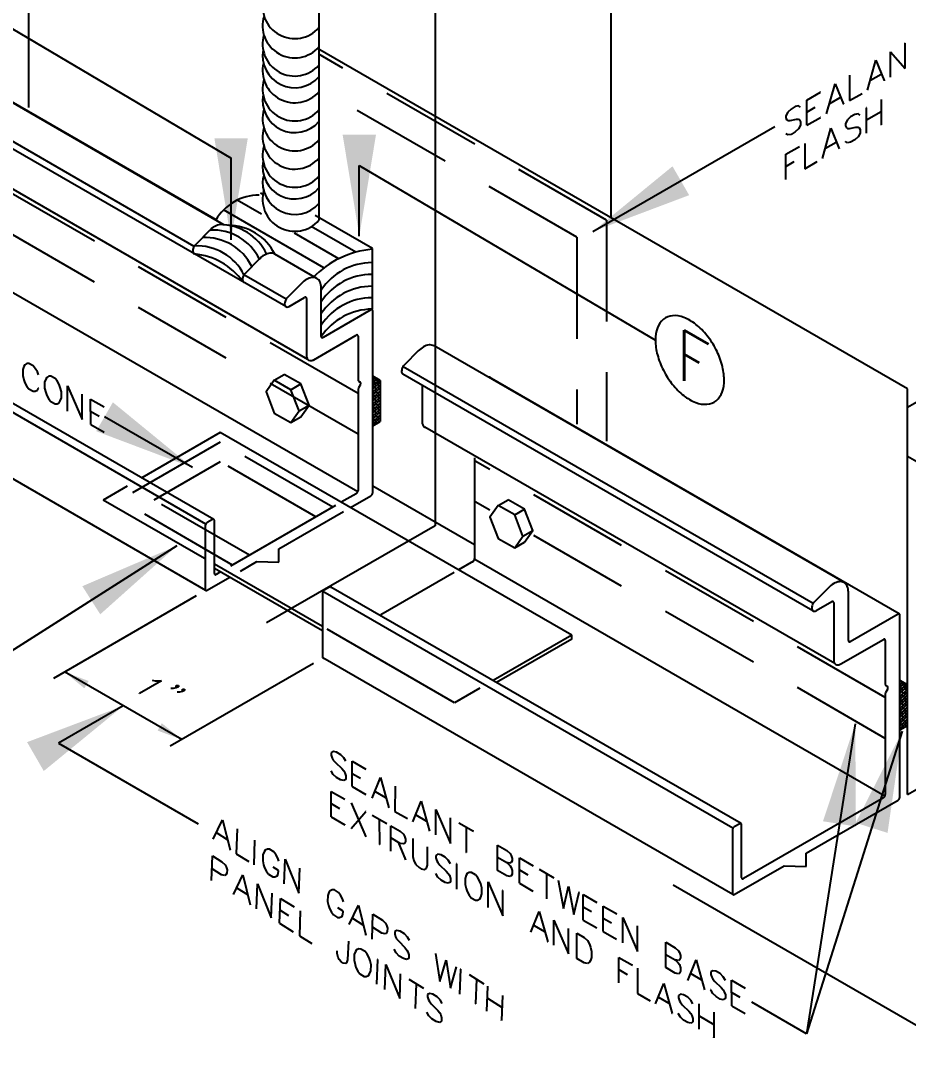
# Model space of a CAD drawing. Header units: inches. Extents: x 0 to 10293, y 0 to 4182.
# Drawn here: x 113.29 to 126.41, y 25.6 to 40.89 of the extents above; entities that cross this region are included whole.
import ezdxf

# ---------------------------------------------------------------- set-up
doc = ezdxf.new("R2010")
doc.units = ezdxf.units.IN
doc.header["$LTSCALE"] = 48
doc.header["$MEASUREMENT"] = 0
doc.linetypes.add('CENTER2', pattern=[1.125, 0.75, -0.125, 0.125, -0.125])
doc.linetypes.add('HIDDEN2', pattern=[0.1875, 0.125, -0.0625])
doc.layers.add('DIM', color=4, linetype='Continuous')
doc.styles.add('SIMPLEX', font='SIMPLEX.SHX')
doc.dimstyles.new('CENTRIA', dxfattribs={"dimscale": 4, "dimtxt": 0.09375, "dimasz": 0.0938, "dimexe": 0.18, "dimexo": 0.0625, "dimgap": 0.0625, "dimtad": 3, "dimdec": 4, "dimzin": 1, "dimdsep": 46, "dimlunit": 4, "dimtxsty": 'SIMPLEX', "dimcen": 0.09, "dimclrt": 2, "dimadec": 0, "dimazin": 0, "dimtfac": 1, "dimtdec": 4, "dimtmove": 0, "dimatfit": 3, "dimfxl": 0, "dimtolj": 1, "dimtzin": 0, "dimarcsym": 0})

# ---------------------------------------------------------------- blocks, each defined once
blk = doc.blocks.new('A$C46C64B1A')
at = {"layer": 'DIM'}
for p, q in [((0.0609, 0.3139), (0.1345, 0.3564)), ((0.1827, 0.2436), (0.2563, 0.2861)), ((0.2436, 0.0866), (0.3172, 0.1291)), ((0.1827, 0), (0.2563, 0.0425))]:
    blk.add_line(p, q, dxfattribs=at)
blk.add_lwpolyline([(0.1827, 0.2436), (0.0609, 0.3139), (0, 0.2273), (0.0609, 0.0703), (0.1827, 0), (0.2436, 0.0866)], close=True, dxfattribs=at)
blk.add_lwpolyline([(0.2563, 0.0425), (0.3172, 0.1291), (0.2563, 0.2861), (0.1345, 0.3564)], dxfattribs=at)

msp = doc.modelspace()

# ---------------------------------------------------------------- hatches: boundary and pattern name
h = msp.add_hatch()
h.set_pattern_fill('ANSI38', color=256, scale=0.25, style=0)
h.set_pattern_definition([(45, (283.7883, -140.98177), (-0.022097087, 0.022097087), []), (135, (283.7883, -140.98177), (-0.0662912607, 0.022097087), [0.078125, -0.046875])])
h.paths.add_polyline_path([(118.60683, 35.5631), (118.4958, 35.6272), (118.4958, 34.897), (118.60683, 34.96111)])
h = msp.add_hatch()
h.set_pattern_fill('ANSI38', color=256, scale=0.25, style=0)
h.set_pattern_definition([(45, (291.58253, -145.48177), (-0.022097087, 0.022097087), []), (135, (291.58253, -145.48177), (-0.0662912607, 0.022097087), [0.078125, -0.046875])])
h.paths.add_polyline_path([(126.40106, 31.0631), (126.29003, 31.1272), (126.29003, 30.397), (126.40106, 30.46111)])

# ---------------------------------------------------------------- linework, layer by layer
at = {"linetype": 'CENTER2', "ltscale": 0.5}
msp.add_line((119.41678, 47.2525), (119.41678, 33.41627), dxfattribs=at)
at = {"linetype": 'Continuous'}
for p, q in [((117.70159, 46.37921), (117.70159, 37.93595)), ((122.01485, 43.92305), (122.01485, 37.97277)), ((110.37476, 42.41595), (116.40221, 38.85613)), ((118.29771, 38.74739), (122.67469, 36.16235)), ((116.8525, 38.02622), (116.49379, 38.23333)), ((116.87218, 38.3188), (116.83897, 38.33797)), ((117.77397, 37.23115), (116.29061, 38.08757)), ((118.49059, 37.51882), (117.64703, 38.00585)), ((118.24542, 37.46296), (117.58436, 37.84462)), ((117.99385, 37.36726), (117.34082, 37.74429)), ((118.49059, 36.6201), (118.49059, 37.51882)), ((118.60683, 35.5631), (118.4958, 35.6272)), ((126.40106, 35.17171), (127.211, 35.63933)), ((118.60683, 35.5631), (118.60683, 34.96111)), ((126.40106, 31.0631), (126.29003, 31.1272)), ((127.26709, 25.59837), (122.93696, 28.09837))]:
    msp.add_line(p, q, dxfattribs=at)
at = {"extrusion": (1, 0, 0)}
for p, q in [((113.41068, 39.6055), (113.41068, 42.94039)), ((126.36627, 40.55329), (126.36519, 40.55267)), ((126.36627, 40.17909), (126.36627, 40.55329)), ((126.14986, 40.42835), (126.36627, 40.17909)), ((126.14986, 40.05415), (126.14986, 40.42835)), ((125.80965, 39.85773), (125.93346, 40.30341)), ((125.93346, 40.30341), (126.05727, 40.00069)), ((125.54695, 40.08026), (125.54695, 39.70606)), ((125.85594, 40.00877), (126.01098, 40.09828)), ((126.01098, 40.09828), (126.0099, 40.09766)), ((125.20673, 39.50963), (125.33054, 39.95532)), ((125.33054, 39.95532), (125.45436, 39.6526)), ((126.05727, 40.00069), (126.0562, 40.00007)), ((124.91281, 39.71414), (125.11414, 39.83038)), ((125.11414, 39.83038), (125.11306, 39.82975)), ((125.54695, 39.70606), (125.73213, 39.81297)), ((125.73213, 39.81297), (125.73105, 39.81235)), ((124.74378, 39.61655), (124.68133, 39.58049)), ((124.79007, 39.62587), (124.74378, 39.61655)), ((124.82022, 39.60722), (124.79007, 39.62587)), ((124.91281, 39.33994), (124.91281, 39.71414)), ((124.91281, 39.53636), (125.03662, 39.60784)), ((125.03662, 39.60784), (125.03554, 39.60722)), ((125.25302, 39.66068), (125.40806, 39.75019)), ((125.40806, 39.75019), (125.40698, 39.74957)), ((125.45436, 39.6526), (125.45328, 39.65198)), ((126.01098, 39.72408), (126.01098, 39.34864)), ((124.63504, 39.53636), (124.60381, 39.48228)), ((124.60381, 39.48228), (124.60381, 39.44747)), ((124.60381, 39.44747), (124.61996, 39.42074)), ((124.68133, 39.58049), (124.63504, 39.53636)), ((124.91281, 39.33994), (125.11414, 39.45617)), ((125.11414, 39.45617), (125.11306, 39.45555)), ((125.56202, 39.46488), (125.51572, 39.4195)), ((125.62446, 39.50093), (125.56202, 39.46488)), ((125.67076, 39.50901), (125.62446, 39.50093)), ((125.70198, 39.49223), (125.67076, 39.50901)), ((125.79457, 39.59914), (125.7935, 39.59852)), ((125.79457, 39.2237), (125.79457, 39.59914)), ((125.79457, 39.42012), (126.01098, 39.54506)), ((126.01098, 39.54506), (126.0099, 39.54444)), ((124.61996, 39.42074), (124.63504, 39.4108)), ((124.63504, 39.4108), (124.66626, 39.41142)), ((124.66626, 39.41142), (124.75885, 39.42882)), ((124.75885, 39.42882), (124.79007, 39.42945)), ((124.79007, 39.42945), (124.80514, 39.42074)), ((124.82022, 39.33994), (124.79007, 39.28648)), ((124.80514, 39.42074), (124.82022, 39.39339)), ((124.82022, 39.39339), (124.82022, 39.33994)), ((125.14536, 38.84888), (125.26917, 39.2958)), ((125.26917, 39.2958), (125.39191, 38.99122)), ((125.51572, 39.4195), (125.48558, 39.36729)), ((125.48558, 39.36729), (125.48558, 39.33123)), ((125.48558, 39.33123), (125.50065, 39.30388)), ((125.50065, 39.30388), (125.51572, 39.29518)), ((125.51572, 39.29518), (125.54695, 39.29456)), ((125.54695, 39.29456), (125.63954, 39.31321)), ((125.63954, 39.31321), (125.67076, 39.31259)), ((125.67076, 39.31259), (125.68583, 39.30388)), ((125.68583, 39.30388), (125.70198, 39.27716)), ((126.01098, 39.34864), (126.0099, 39.34802)), ((124.60381, 39.215), (124.60274, 39.21437)), ((124.63504, 39.19697), (124.60381, 39.215)), ((124.68133, 39.20629), (124.63504, 39.19697)), ((124.74378, 39.24235), (124.68133, 39.20629)), ((124.79007, 39.28648), (124.74378, 39.24235)), ((125.67076, 39.16962), (125.62446, 39.12549)), ((125.70198, 39.2237), (125.67076, 39.16962)), ((125.70198, 39.27716), (125.70198, 39.2237)), ((124.60381, 38.91166), (124.80514, 39.0279)), ((124.80514, 39.0279), (124.80407, 39.02727)), ((124.88266, 39.07265), (124.88266, 38.69721)), ((125.19166, 39.00117), (125.34562, 39.09005)), ((125.34562, 39.09005), (125.34454, 39.08943)), ((125.39191, 38.99122), (125.39083, 38.9906)), ((125.48558, 39.09876), (125.4845, 39.09814)), ((125.51572, 39.08011), (125.48558, 39.09876)), ((125.56202, 39.08943), (125.51572, 39.08011)), ((125.62446, 39.12549), (125.56202, 39.08943)), ((124.60381, 38.53621), (124.60381, 38.91166)), ((124.60381, 38.73264), (124.72763, 38.80412)), ((124.72763, 38.80412), (124.72655, 38.8035)), ((124.88266, 38.69721), (125.06784, 38.80412)), ((125.06784, 38.80412), (125.06677, 38.8035)), ((117.44068, 37.00033), (117.23594, 36.79427)), ((117.73369, 36.21828), (117.73369, 36.93562)), ((117.25868, 36.66138), (117.48948, 36.79463)), ((117.51719, 36.77863), (117.51719, 35.93528)), ((118.46808, 36.61028), (117.76141, 36.20228)), ((118.4958, 33.90828), (118.4958, 36.59428)), ((117.62458, 35.87328), (118.25157, 36.23528)), ((118.27929, 36.21928), (118.27929, 35.57402)), ((119.16978, 36.00203), (118.96504, 35.79597)), ((118.28738, 35.5561), (118.31158, 35.54205)), ((118.31156, 35.49681), (118.28741, 35.45498)), ((119.22728, 35.49626), (119.22728, 34.95057)), ((118.27929, 35.42766), (118.27929, 33.93928)), ((126.40106, 29.44039), (126.40106, 35.44039)), ((116.24141, 34.79701), (115.08016, 34.12656)), ((120.00074, 34.4191), (120.00074, 32.93072)), ((118.25158, 33.89128), (118.03087, 33.76386)), ((118.16597, 33.68586), (118.46808, 33.86028)), ((116.12722, 33.50878), (116.04754, 33.46278)), ((116.15493, 32.71278), (116.15493, 33.49278)), ((116.01983, 33.41478), (116.01983, 32.47878)), ((119.98363, 32.89128), (119.76292, 32.76386)), ((116.24686, 32.73386), (116.18264, 32.69678)), ((116.04754, 32.46278), (116.38196, 32.65586)), ((117.75188, 32.41478), (117.75188, 31.47878)), ((117.85927, 32.50878), (117.77959, 32.46278)), ((125.23491, 32.50033), (125.03017, 32.29427)), ((125.52792, 31.71828), (125.52792, 32.43562)), ((115.88781, 32.37882), (113.77615, 31.15966)), ((125.05291, 32.16138), (125.2837, 32.29463)), ((125.31142, 32.27863), (125.31142, 31.43528)), ((126.26231, 32.11028), (125.55564, 31.70228)), ((126.29003, 29.40828), (126.29003, 32.09428)), ((126.40106, 29.44039), (130.73119, 31.94039)), ((121.43756, 31.79701), (120.27631, 31.12656)), ((121.43756, 31.73701), (120.32827, 31.09656)), ((125.4188, 31.37328), (126.0458, 31.73528)), ((126.07351, 31.71928), (126.07351, 31.07402)), ((117.61986, 31.37882), (115.50302, 30.15667)), ((126.08161, 31.0561), (126.10581, 31.04205)), ((126.07352, 30.92766), (126.07352, 29.43928)), ((126.10579, 30.99681), (126.08164, 30.95498)), ((126.04581, 29.39128), (123.97687, 28.19678)), ((124.90439, 28.57628), (126.26231, 29.36028)), ((123.81406, 28.91478), (123.81406, 27.97878)), ((123.92145, 29.00878), (123.84177, 28.96278)), ((123.94916, 28.21278), (123.94916, 28.99278)), ((124.90439, 28.37628), (124.90439, 28.57628)), ((123.84177, 27.96278), (124.57876, 28.38828)), ((124.57876, 28.38828), (124.90439, 28.37628))]:
    msp.add_line(p, q, dxfattribs=at)
for p, q in [((116.29546, 37.86954), (111.6081, 40.57579)), ((126.40106, 35.44039), (117.67837, 40.47644)), ((115.85698, 37.54995), (111.15208, 40.26633)), ((117.21085, 36.65784), (111.14867, 40.15784)), ((116.18017, 37.94354), (112.42115, 40.11381)), ((117.53488, 35.87731), (111.4727, 39.37731)), ((118.27458, 33.91872), (112.2124, 37.41872)), ((117.67028, 37.07579), (117.047, 37.43564)), ((116.14681, 33.51072), (110.08464, 37.01072)), ((117.21426, 36.76633), (116.59103, 37.12615)), ((116.02795, 33.4421), (109.96577, 36.9421)), ((116.02795, 32.46084), (109.96577, 35.96084)), ((125.46451, 32.57579), (119.40233, 36.07579)), ((125.00508, 32.15784), (118.9429, 35.65784)), ((125.00849, 32.26633), (118.94631, 35.76633)), ((126.27755, 32.11381), (120.21537, 35.61381)), ((125.3291, 31.37731), (119.26693, 34.87731)), ((121.43756, 31.79701), (116.24141, 34.79701)), ((130.73119, 31.94039), (126.40106, 34.44039)), ((120.00074, 33.13562), (118.4958, 34.00449)), ((126.06881, 29.41872), (120.00663, 32.91872)), ((117.75188, 31.92493), (116.15493, 32.84693)), ((117.75188, 31.86493), (116.15493, 32.78693)), ((123.82218, 28.9421), (117.76, 32.4421)), ((123.94104, 29.01072), (117.87886, 32.51072)), ((121.43756, 31.73701), (121.43756, 31.79701)), ((123.82218, 27.96084), (117.76, 31.46084)), ((115.6717, 30.25405), (113.93965, 31.25405)), ((115.37557, 31.12502), (115.04981, 30.93737)), ((115.23517, 31.13348), (115.28169, 31.12497)), ((115.28169, 31.12497), (115.37557, 31.12502)), ((115.59086, 31.05407), (115.62302, 31.0536)), ((115.59131, 31.03626), (115.59086, 31.05407)), ((115.62302, 31.0536), (115.62221, 31.03503)), ((115.04981, 30.93737), (115.0485, 30.93811)), ((115.51484, 31.00888), (115.51354, 31.00961)), ((115.54443, 31.00839), (115.51484, 31.00888)), ((115.5905, 31.01769), (115.54443, 31.00839)), ((115.62221, 31.03503), (115.5905, 31.01769)), ((115.62221, 31.03503), (115.59131, 31.03626)), ((115.60751, 30.95546), (115.60621, 30.95619)), ((115.6371, 30.95497), (115.60751, 30.95546)), ((115.68317, 30.96427), (115.6371, 30.95497)), ((115.68271, 30.98208), (115.68483, 30.99992)), ((115.71488, 30.98161), (115.68271, 30.98208)), ((115.71488, 30.98161), (115.68317, 30.96427)), ((115.68483, 30.99992), (115.71569, 31.00018)), ((115.71569, 31.00018), (115.71488, 30.98161))]:
    msp.add_line(p, q)
at = {"linetype": 'HIDDEN2', "ltscale": 0.25}
for p, q in [((121.95285, 37.93697), (117.70159, 40.39144)), ((121.51485, 37.68409), (117.70159, 39.88568)), ((118.27929, 35.37399), (112.21711, 38.87399)), ((118.27929, 34.772), (112.21711, 38.272)), ((121.95285, 37.93697), (121.95285, 34.66624)), ((121.51485, 37.68409), (121.51485, 34.91912)), ((117.90587, 33.69169), (116.24141, 34.65267)), ((117.65587, 33.54735), (116.24141, 34.36399)), ((126.07352, 30.87399), (120.01134, 34.37399)), ((116.42382, 32.83603), (114.75936, 33.79701)), ((116.67382, 32.98036), (115.25936, 33.79701)), ((126.07352, 30.272), (120.01134, 33.772))]:
    msp.add_line(p, q, dxfattribs=at)
at = {"linetype": 'Continuous', "extrusion": (1, 0, 0)}
for p, q in [((116.0834, 37.78396), (115.87866, 37.5779)), ((116.81746, 37.36015), (116.61272, 37.15409)), ((118.4958, 35.49899), (118.60683, 35.5631)), ((118.4958, 34.897), (118.60683, 34.96111)), ((126.29003, 30.99899), (126.40106, 31.0631)), ((126.29003, 30.397), (126.40106, 30.46111))]:
    msp.add_line(p, q, dxfattribs=at)
at = {"extrusion": (0, -1, -1.83696e-16)}
for p, q in [((113.35161, 35.79912), (113.33657, 35.77247)), ((113.38267, 35.81662), (113.35161, 35.79912)), ((113.41382, 35.81644), (113.38267, 35.81662)), ((113.47559, 35.78122), (113.41382, 35.81644)), ((113.50616, 35.74532), (113.47559, 35.78122)), ((113.33657, 35.77247), (113.32084, 35.72776)), ((113.32084, 35.72776), (113.32129, 35.6377)), ((113.32129, 35.6377), (113.33606, 35.57562)), ((113.53759, 35.69128), (113.50616, 35.74532)), ((113.55305, 35.64725), (113.53759, 35.69128)), ((113.70742, 35.62965), (113.67633, 35.6113)), ((113.73858, 35.62948), (113.70742, 35.62965)), ((113.73858, 35.62948), (113.73782, 35.62995)), ((113.80031, 35.5934), (113.73858, 35.62948)), ((113.33606, 35.57562), (113.35152, 35.5316)), ((113.35152, 35.5316), (113.38295, 35.47755)), ((113.38295, 35.47755), (113.41352, 35.44165)), ((113.64556, 35.53994), (113.64529, 35.45121)), ((113.66129, 35.58465), (113.64556, 35.53994)), ((113.67633, 35.6113), (113.66129, 35.58465)), ((113.83091, 35.55836), (113.80031, 35.5934)), ((113.86159, 35.50479), (113.83091, 35.55836)), ((113.87701, 35.45991), (113.86159, 35.50479)), ((113.98526, 35.1121), (113.98556, 35.48689)), ((113.98556, 35.48689), (114.20175, 34.98689)), ((113.41352, 35.44165), (113.47529, 35.40644)), ((113.47529, 35.40644), (113.50644, 35.40626)), ((113.50644, 35.40626), (113.5375, 35.42375)), ((113.5375, 35.42375), (113.55257, 35.45127)), ((113.55257, 35.45127), (113.55181, 35.45174)), ((113.64529, 35.45121), (113.66081, 35.38866)), ((113.66081, 35.38866), (113.67624, 35.34377)), ((113.67624, 35.34377), (113.70768, 35.28973)), ((113.89254, 35.39736), (113.87701, 35.45991)), ((113.89303, 35.30815), (113.89254, 35.39736)), ((114.20204, 35.36168), (114.20128, 35.36215)), ((114.20175, 34.98689), (114.20204, 35.36168)), ((113.70768, 35.28973), (113.73828, 35.25469)), ((113.73828, 35.25469), (113.80001, 35.21861)), ((113.80001, 35.21861), (113.83117, 35.21844)), ((113.83117, 35.21844), (113.86225, 35.23679)), ((113.86225, 35.23679), (113.8773, 35.26344)), ((113.8773, 35.26344), (113.89303, 35.30815)), ((114.32554, 35.29038), (114.52677, 35.17385)), ((114.326, 34.91512), (114.32554, 35.29038)), ((114.52677, 35.17385), (114.52601, 35.17433)), ((114.32571, 35.11159), (114.44921, 35.04029)), ((114.44921, 35.04029), (114.44845, 35.04077)), ((114.326, 34.91512), (114.52647, 34.79907)), ((114.52647, 34.79907), (114.52571, 34.79954)), ((117.91418, 30.07578), (117.88254, 30.05818)), ((117.88254, 30.05818), (117.88291, 30.02248)), ((117.88291, 30.02248), (117.89862, 29.9774)), ((117.89862, 29.9774), (117.91351, 29.95056)), ((117.96071, 30.06654), (117.91418, 30.07578)), ((118.02213, 30.03045), (117.96071, 30.06654)), ((118.06775, 29.9863), (118.02213, 30.03045)), ((118.09885, 29.93328), (118.06775, 29.9863)), ((117.91351, 29.95056), (117.94507, 29.915)), ((117.94507, 29.915), (118.03759, 29.82591)), ((118.03759, 29.82591), (118.06783, 29.78968)), ((118.19174, 29.55872), (118.19237, 29.93226)), ((118.19237, 29.93226), (118.39333, 29.81675)), ((118.39333, 29.81675), (118.39205, 29.81753)), ((117.88335, 29.79017), (117.88208, 29.79095)), ((117.91314, 29.73648), (117.88335, 29.79017)), ((117.96004, 29.69154), (117.91314, 29.73648)), ((118.0215, 29.65691), (117.96004, 29.69154)), ((118.06783, 29.78968), (118.08404, 29.76351)), ((118.09967, 29.66527), (118.06803, 29.64767)), ((118.08404, 29.76351), (118.09975, 29.71843)), ((118.09975, 29.71843), (118.09967, 29.66527)), ((118.19162, 29.75388), (118.31578, 29.68238)), ((118.31578, 29.68238), (118.3145, 29.68316)), ((118.4861, 29.38757), (118.60965, 29.69185)), ((118.60965, 29.69185), (118.73314, 29.24536)), ((118.06803, 29.64767), (118.0215, 29.65691)), ((118.19174, 29.55872), (118.39267, 29.44175)), ((118.82596, 29.56696), (118.82529, 29.19196)), ((117.8826, 29.11224), (117.88323, 29.48578)), ((117.88323, 29.48578), (118.08419, 29.37027)), ((118.08419, 29.37027), (118.08291, 29.37105)), ((118.39267, 29.44175), (118.39139, 29.44253)), ((118.53156, 29.48687), (118.68645, 29.39806)), ((118.68645, 29.39806), (118.68517, 29.39884)), ((117.88248, 29.3074), (118.00664, 29.23591)), ((118.00664, 29.23591), (118.00536, 29.23669)), ((118.17635, 29.31687), (118.39327, 28.8162)), ((118.73314, 29.24536), (118.73186, 29.24614)), ((119.08896, 29.03958), (119.21251, 29.34386)), ((119.21251, 29.34386), (119.336, 28.89737)), ((119.42816, 28.84397), (119.42882, 29.21897)), ((119.42882, 29.21897), (119.64447, 28.71908)), ((116.13875, 28.77923), (116.27637, 29.06782)), ((116.27637, 29.06782), (116.38603, 28.62266)), ((117.8826, 29.11224), (118.08353, 28.99527)), ((118.17696, 28.94109), (118.39266, 29.19198)), ((118.39266, 29.19198), (118.39138, 29.19276)), ((118.48609, 29.13779), (118.7024, 29.0129)), ((118.59363, 29.07647), (118.59424, 28.70069)), ((118.82529, 29.19196), (119.01088, 29.08438)), ((119.01088, 29.08438), (119.0096, 29.08516)), ((119.13442, 29.13889), (119.28927, 29.04862)), ((119.64514, 29.09407), (119.64386, 29.09485)), ((119.64447, 28.71908), (119.64514, 29.09407)), ((116.49183, 28.93271), (116.47861, 28.56536)), ((118.08353, 28.99527), (118.08225, 28.99606)), ((118.7024, 29.0129), (118.70113, 29.01368)), ((118.7632, 28.60327), (118.76386, 28.97827)), ((118.76386, 28.97827), (118.90337, 28.89739)), ((118.90337, 28.89739), (118.94899, 28.85323)), ((119.28927, 29.04862), (119.28799, 29.0494)), ((119.336, 28.89737), (119.33473, 28.89815)), ((119.76802, 29.02336), (119.98433, 28.89846)), ((119.8768, 28.95979), (119.87613, 28.58479)), ((119.98433, 28.89846), (119.98305, 28.89924)), ((116.18968, 28.87229), (116.34444, 28.77476)), ((116.34444, 28.77476), (116.34292, 28.77569)), ((116.74107, 28.39941), (116.75429, 28.76675)), ((116.75429, 28.76675), (116.75277, 28.76769)), ((118.39327, 28.8162), (118.39199, 28.81698)), ((118.7644, 28.79911), (118.76312, 28.79989)), ((118.90263, 28.71901), (118.7644, 28.79911)), ((118.94899, 28.85323), (118.96516, 28.82561)), ((118.97997, 28.74561), (118.96499, 28.7193)), ((118.96516, 28.82561), (118.9796, 28.78131)), ((118.9796, 28.78131), (118.97997, 28.74561)), ((119.08895, 28.78981), (119.08849, 28.52258)), ((116.38603, 28.62266), (116.38451, 28.6236)), ((116.88961, 28.5935), (116.87274, 28.54955)), ((116.9074, 28.61759), (116.88961, 28.5935)), ((116.93885, 28.63322), (116.9074, 28.61759)), ((116.97127, 28.6307), (116.93885, 28.63322)), ((117.03349, 28.59219), (116.97127, 28.6307)), ((117.06325, 28.55447), (117.03349, 28.59219)), ((118.59424, 28.70069), (118.59296, 28.70147)), ((118.8719, 28.73632), (118.98079, 28.47759)), ((118.94916, 28.70977), (118.90263, 28.71901)), ((118.96499, 28.7193), (118.94916, 28.70977)), ((119.30527, 28.66491), (119.30399, 28.66569)), ((119.30481, 28.39768), (119.30527, 28.66491)), ((120.34015, 28.69269), (120.47966, 28.6118)), ((120.34077, 28.31691), (120.34015, 28.69269)), ((120.47966, 28.6118), (120.52656, 28.56686)), ((116.11468, 28.16766), (116.12942, 28.53407)), ((116.12942, 28.53407), (116.26748, 28.44686)), ((116.26748, 28.44686), (116.31398, 28.40053)), ((116.47861, 28.56536), (116.66372, 28.44904)), ((116.66372, 28.44904), (116.6622, 28.44998)), ((116.87274, 28.54955), (116.86995, 28.46178)), ((116.86995, 28.46178), (116.88349, 28.40075)), ((117.09251, 28.50126), (117.06325, 28.55447)), ((117.10654, 28.45573), (117.09251, 28.50126)), ((117.18869, 28.11885), (117.20191, 28.48619)), ((117.20191, 28.48619), (117.40415, 27.98374)), ((118.98079, 28.47759), (118.97951, 28.47838)), ((119.08849, 28.52258), (119.10376, 28.46004)), ((119.10376, 28.46004), (119.13486, 28.40702)), ((119.45971, 28.55864), (119.42807, 28.54104)), ((119.42807, 28.54104), (119.42844, 28.50534)), ((119.42844, 28.50534), (119.44415, 28.46026)), ((119.44415, 28.46026), (119.45904, 28.43342)), ((119.50624, 28.5494), (119.45971, 28.55864)), ((119.56766, 28.51332), (119.50624, 28.5494)), ((119.61328, 28.46916), (119.56766, 28.51332)), ((119.64438, 28.41615), (119.61328, 28.46916)), ((119.87613, 28.58479), (119.87485, 28.58558)), ((120.34069, 28.51352), (120.47892, 28.43343)), ((120.52656, 28.56686), (120.54145, 28.54002)), ((120.55626, 28.46002), (120.54128, 28.43371)), ((120.54145, 28.54002), (120.55721, 28.49639)), ((120.55721, 28.49639), (120.55626, 28.46002)), ((120.66462, 28.13068), (120.66525, 28.50422)), ((120.66525, 28.50422), (120.86621, 28.38871)), ((116.12178, 28.34226), (116.12026, 28.3432)), ((116.25984, 28.25506), (116.12178, 28.34226)), ((116.31398, 28.40053), (116.32861, 28.37393)), ((116.32861, 28.37393), (116.34264, 28.3284)), ((116.34264, 28.3284), (116.33948, 28.27771)), ((116.88349, 28.40075), (116.89752, 28.35522)), ((116.89752, 28.35522), (116.92678, 28.30201)), ((116.92678, 28.30201), (116.95653, 28.2643)), ((117.02319, 28.36518), (117.02167, 28.36612)), ((117.10059, 28.31727), (117.02319, 28.36518)), ((117.0989, 28.26392), (117.10059, 28.31727)), ((117.40415, 27.98374), (117.41889, 28.35014)), ((117.41889, 28.35014), (117.41737, 28.35108)), ((119.13486, 28.40702), (119.18048, 28.36287)), ((119.18048, 28.36287), (119.21245, 28.34331)), ((119.21245, 28.34331), (119.25898, 28.33407)), ((119.25898, 28.33407), (119.28934, 28.35245)), ((119.28934, 28.35245), (119.30481, 28.39768)), ((119.45904, 28.43342), (119.4906, 28.39786)), ((119.4906, 28.39786), (119.58312, 28.30877)), ((119.58312, 28.30877), (119.61336, 28.27254)), ((119.7379, 28.41512), (119.73662, 28.4159)), ((119.73723, 28.04012), (119.7379, 28.41512)), ((119.92302, 28.29008), (119.89266, 28.2717)), ((119.95421, 28.29022), (119.92302, 28.29008)), ((119.95421, 28.29022), (119.95293, 28.29101)), ((120.01567, 28.25559), (119.95421, 28.29022)), ((120.34077, 28.31691), (120.33949, 28.31769)), ((120.47899, 28.23681), (120.34077, 28.31691)), ((120.47892, 28.43343), (120.47764, 28.43421)), ((120.47892, 28.43343), (120.52582, 28.38849)), ((120.52545, 28.42418), (120.47892, 28.43343)), ((120.54128, 28.43371), (120.52545, 28.42418)), ((120.52582, 28.38849), (120.54202, 28.36232)), ((120.54202, 28.36232), (120.55646, 28.31802)), ((120.55646, 28.31802), (120.55634, 28.26341)), ((120.66454, 28.3273), (120.78866, 28.25435)), ((120.86621, 28.38871), (120.86493, 28.38949)), ((120.95836, 28.33531), (121.17468, 28.21042)), ((116.30743, 28.24314), (116.25984, 28.25506)), ((116.32316, 28.25096), (116.30743, 28.24314)), ((116.33948, 28.27771), (116.32316, 28.25096)), ((116.43942, 27.96491), (116.57704, 28.25351)), ((116.57704, 28.25351), (116.68518, 27.80929)), ((116.95653, 28.2643), (117.01876, 28.22578)), ((117.01876, 28.22578), (117.04966, 28.2242)), ((117.04966, 28.2242), (117.08263, 28.23889)), ((117.08263, 28.23889), (117.0989, 28.26392)), ((119.42885, 28.27157), (119.42757, 28.27236)), ((119.45995, 28.21856), (119.42885, 28.27157)), ((119.50557, 28.1744), (119.45995, 28.21856)), ((119.56699, 28.13832), (119.50557, 28.1744)), ((119.61356, 28.13053), (119.56699, 28.13832)), ((119.61336, 28.27254), (119.62957, 28.24637)), ((119.64516, 28.14668), (119.61356, 28.13053)), ((119.62957, 28.24637), (119.64528, 28.20129)), ((119.64528, 28.20129), (119.64516, 28.14668)), ((119.87641, 28.24617), (119.86094, 28.20094)), ((119.86094, 28.20094), (119.86123, 28.11209)), ((119.89266, 28.2717), (119.87641, 28.24617)), ((120.04719, 28.21859), (120.01567, 28.25559)), ((120.07701, 28.16635), (120.04719, 28.21859)), ((120.09272, 28.12127), (120.07701, 28.16635)), ((120.20125, 28.14801), (120.41818, 27.64734)), ((120.20186, 27.77223), (120.20125, 28.14801)), ((120.52556, 28.22902), (120.47899, 28.23681)), ((120.54136, 28.23709), (120.52556, 28.22902)), ((120.55634, 28.26341), (120.54136, 28.23709)), ((120.78866, 28.25435), (120.78738, 28.25513)), ((121.06718, 28.2732), (121.06651, 27.8982)), ((121.17468, 28.21042), (121.1734, 28.2112)), ((121.23742, 28.17501), (121.31483, 27.75521)), ((116.49035, 28.05798), (116.64359, 27.96138)), ((116.77777, 27.75199), (116.7925, 28.1184)), ((116.7925, 28.1184), (116.99475, 27.61594)), ((116.99475, 27.61594), (117.00943, 27.98062)), ((117.00943, 27.98062), (117.00791, 27.98156)), ((117.84702, 27.99215), (117.83015, 27.94819)), ((117.86481, 28.01623), (117.84702, 27.99215)), ((117.89626, 28.03187), (117.86481, 28.01623)), ((117.92868, 28.02935), (117.89626, 28.03187)), ((117.98939, 27.99177), (117.92868, 28.02935)), ((118.02066, 27.95312), (117.98939, 27.99177)), ((119.86123, 28.11209), (119.87649, 28.04955)), ((119.87649, 28.04955), (119.8922, 28.00447)), ((119.8922, 28.00447), (119.9233, 27.95145)), ((120.10798, 28.05873), (120.09272, 28.12127)), ((120.10827, 27.96988), (120.10798, 28.05873)), ((120.41757, 28.02312), (120.41629, 28.0239)), ((120.41818, 27.64734), (120.41757, 28.02312)), ((120.66462, 28.13068), (120.86555, 28.01372)), ((120.86555, 28.01372), (120.86427, 28.0145)), ((121.31483, 27.75521), (121.39099, 28.08552)), ((121.39099, 28.08552), (121.46841, 27.66573)), ((121.46841, 27.66573), (121.54588, 27.99671)), ((121.54588, 27.99671), (121.5446, 27.99749)), ((116.64359, 27.96138), (116.64207, 27.96232)), ((117.11763, 27.53813), (117.13236, 27.90453)), ((117.13236, 27.90453), (117.33265, 27.77881)), ((117.83015, 27.94819), (117.82736, 27.86042)), ((117.82736, 27.86042), (117.8409, 27.7994)), ((118.04992, 27.89991), (118.02066, 27.95312)), ((118.06395, 27.85437), (118.04992, 27.89991)), ((119.9233, 27.95145), (119.95354, 27.91523)), ((119.95354, 27.91523), (120.01628, 27.87982)), ((120.01628, 27.87982), (120.04619, 27.88074)), ((120.04619, 27.88074), (120.07779, 27.89689)), ((120.07779, 27.89689), (120.0928, 27.92465)), ((120.0928, 27.92465), (120.10827, 27.96988)), ((121.06651, 27.8982), (121.06523, 27.89899)), ((121.60731, 27.96063), (121.80827, 27.84512)), ((121.60792, 27.58485), (121.60731, 27.96063)), ((121.80827, 27.84512), (121.80699, 27.8459)), ((116.68518, 27.80929), (116.68367, 27.81023)), ((117.12527, 27.72993), (117.24967, 27.65118)), ((117.33265, 27.77881), (117.33113, 27.77975)), ((117.42517, 27.71979), (117.41196, 27.35244)), ((117.8409, 27.7994), (117.85493, 27.75387)), ((117.85493, 27.75387), (117.88419, 27.70066)), ((117.88419, 27.70066), (117.91394, 27.66294)), ((117.9806, 27.76382), (117.97908, 27.76476)), ((118.058, 27.71592), (117.9806, 27.76382)), ((118.05631, 27.66257), (118.058, 27.71592)), ((118.1461, 27.5175), (118.28372, 27.80609)), ((118.28372, 27.80609), (118.39344, 27.36266)), ((120.83546, 27.40693), (120.95897, 27.70976)), ((120.95897, 27.70976), (121.08246, 27.26327)), ((121.60784, 27.78147), (121.732, 27.70997)), ((121.732, 27.70997), (121.73072, 27.71075)), ((121.90104, 27.41594), (121.9017, 27.79093)), ((121.9017, 27.79093), (122.10267, 27.67542)), ((122.10267, 27.67542), (122.10139, 27.6762)), ((117.11763, 27.53813), (117.31943, 27.41147)), ((117.24967, 27.65118), (117.24815, 27.65212)), ((117.91394, 27.66294), (117.97617, 27.62443)), ((117.97617, 27.62443), (118.00707, 27.62285)), ((118.00707, 27.62285), (118.04004, 27.63754)), ((118.04004, 27.63754), (118.05631, 27.66257)), ((118.19703, 27.61056), (118.35179, 27.51303)), ((118.48596, 27.30363), (118.49918, 27.67098)), ((118.49918, 27.67098), (118.63876, 27.58283)), ((118.63876, 27.58283), (118.68374, 27.53744)), ((118.68374, 27.53744), (118.69837, 27.51084)), ((121.17465, 27.21132), (121.17528, 27.58486)), ((121.17528, 27.58486), (121.39097, 27.08643)), ((121.60792, 27.58485), (121.80888, 27.46934)), ((121.90096, 27.61256), (122.02512, 27.54106)), ((122.02512, 27.54106), (122.02384, 27.54184)), ((122.19482, 27.62202), (122.41175, 27.12135)), ((122.19543, 27.24624), (122.19482, 27.62202)), ((117.31943, 27.41147), (117.31791, 27.41241)), ((118.35179, 27.51303), (118.35027, 27.51396)), ((118.49154, 27.47917), (118.49002, 27.48011)), ((118.63112, 27.39103), (118.49154, 27.47917)), ((118.67871, 27.37912), (118.63112, 27.39103)), ((118.69444, 27.38693), (118.67871, 27.37912)), ((118.71076, 27.41368), (118.69444, 27.38693)), ((118.69837, 27.51084), (118.71392, 27.46437)), ((118.71392, 27.46437), (118.71076, 27.41368)), ((118.82222, 27.41488), (118.82108, 27.37874)), ((118.82108, 27.37874), (118.83516, 27.33493)), ((118.85367, 27.43051), (118.82222, 27.41488)), ((118.90127, 27.4186), (118.85367, 27.43051)), ((118.96349, 27.38009), (118.90127, 27.4186)), ((119.00842, 27.33297), (118.96349, 27.38009)), ((120.88088, 27.50478), (121.03577, 27.41597)), ((121.03577, 27.41597), (121.03449, 27.41675)), ((121.3916, 27.45997), (121.39032, 27.46075)), ((121.39097, 27.08643), (121.3916, 27.45997)), ((121.51448, 27.38925), (121.62329, 27.32714)), ((121.51509, 27.01348), (121.51448, 27.38925)), ((121.80888, 27.46934), (121.80761, 27.47012)), ((121.90104, 27.41594), (122.102, 27.30043)), ((122.41114, 27.49713), (122.40986, 27.49791)), ((122.41175, 27.12135), (122.41114, 27.49713)), ((117.41196, 27.35244), (117.59707, 27.23612)), ((117.59707, 27.23612), (117.59555, 27.23706)), ((118.13677, 27.27234), (118.12488, 26.99542)), ((118.39344, 27.36266), (118.39192, 27.3636)), ((118.83516, 27.33493), (118.84979, 27.30832)), ((118.84979, 27.30832), (118.87954, 27.27061)), ((118.87954, 27.27061), (118.97103, 27.17888)), ((119.03769, 27.27977), (119.00842, 27.33297)), ((121.08246, 27.26327), (121.08118, 27.26405)), ((121.62329, 27.32714), (121.67019, 27.2822)), ((121.67019, 27.2822), (121.69998, 27.22852)), ((121.69998, 27.22852), (121.71569, 27.18344)), ((122.102, 27.30043), (122.10072, 27.30121)), ((122.82838, 27.25527), (122.96793, 27.17584)), ((122.82903, 26.88094), (122.82838, 27.25527)), ((117.97273, 27.12644), (117.97122, 27.12738)), ((117.97159, 27.0903), (117.97273, 27.12644)), ((117.98361, 27.03022), (117.97159, 27.0903)), ((118.2234, 27.07658), (118.22062, 26.98881)), ((118.24022, 27.11881), (118.2234, 27.07658)), ((118.25801, 27.1429), (118.24022, 27.11881)), ((118.28946, 27.15853), (118.25801, 27.1429)), ((118.32188, 27.15601), (118.28946, 27.15853)), ((118.32188, 27.15601), (118.32036, 27.15695)), ((118.38258, 27.11844), (118.32188, 27.15601)), ((118.41391, 27.0815), (118.38258, 27.11844)), ((118.44312, 27.02657), (118.41391, 27.0815)), ((118.81234, 27.15251), (118.81082, 27.15345)), ((118.8416, 27.09931), (118.81234, 27.15251)), ((118.88653, 27.05219), (118.8416, 27.09931)), ((118.97103, 27.17888), (119.00078, 27.14117)), ((119.00078, 27.14117), (119.01542, 27.11456)), ((119.01542, 27.11456), (119.02944, 27.06903)), ((119.02944, 27.06903), (119.0278, 27.0174)), ((119.42624, 27.08841), (119.48891, 26.6741)), ((121.71569, 27.18344), (121.73096, 27.1209)), ((121.73096, 27.1209), (121.73124, 27.03204)), ((122.82891, 27.07611), (122.96846, 26.99668)), ((122.96793, 27.17584), (123.01479, 27.12945)), ((123.01479, 27.12945), (123.02972, 27.10406)), ((123.02972, 27.10406), (123.04543, 27.05898)), ((117.9997, 27.00095), (117.98361, 27.03022)), ((118.02951, 26.96495), (117.9997, 27.00095)), ((118.05986, 26.94617), (118.02951, 26.96495)), ((118.09228, 26.94365), (118.05986, 26.94617)), ((118.10801, 26.95147), (118.09228, 26.94365)), ((118.12488, 26.99542), (118.10801, 26.95147)), ((118.22062, 26.98881), (118.2341, 26.92606)), ((118.2341, 26.92606), (118.24818, 26.88225)), ((118.4572, 26.98276), (118.44312, 27.02657)), ((118.47068, 26.92002), (118.4572, 26.98276)), ((118.46638, 26.83319), (118.47068, 26.92002)), ((118.55448, 26.63477), (118.56921, 27.00117)), ((118.56921, 27.00117), (118.56769, 27.00211)), ((118.67741, 26.55868), (118.69215, 26.92508)), ((118.69215, 26.92508), (118.89439, 26.42262)), ((118.94876, 27.01368), (118.88653, 27.05219)), ((118.99636, 27.00177), (118.94876, 27.01368)), ((119.0278, 27.0174), (118.99636, 27.00177)), ((119.48891, 26.6741), (119.58099, 26.99088)), ((119.58099, 26.99088), (119.64366, 26.57656)), ((121.51509, 27.01348), (121.51381, 27.01426)), ((121.62391, 26.95136), (121.51509, 27.01348)), ((121.66916, 26.9429), (121.62391, 26.95136)), ((121.7008, 26.9605), (121.66916, 26.9429)), ((121.71577, 26.98682), (121.7008, 26.9605)), ((121.73124, 27.03204), (121.71577, 26.98682)), ((122.13334, 26.65756), (122.13397, 27.0311)), ((122.13397, 27.0311), (122.33494, 26.91559)), ((122.33494, 26.91559), (122.33366, 26.91637)), ((122.96846, 26.99668), (122.96718, 26.99746)), ((122.96846, 26.99668), (123.01408, 26.95252)), ((123.01499, 26.98744), (122.96846, 26.99668)), ((123.01408, 26.95252), (123.03025, 26.9249)), ((123.02951, 26.99629), (123.01499, 26.98744)), ((123.0458, 27.02328), (123.02951, 26.99629)), ((123.03025, 26.9249), (123.04597, 26.87981)), ((123.04543, 27.05898), (123.0458, 27.02328)), ((123.15412, 26.69248), (123.27767, 26.99676)), ((123.27767, 26.99676), (123.40116, 26.55027)), ((118.24818, 26.88225), (118.27739, 26.82732)), ((118.27739, 26.82732), (118.3072, 26.79133)), ((118.3072, 26.79133), (118.36937, 26.75109)), ((118.40027, 26.74951), (118.43329, 26.76593)), ((118.43329, 26.76593), (118.44956, 26.79095)), ((118.44956, 26.79095), (118.46638, 26.83319)), ((118.89439, 26.42262), (118.90755, 26.78825)), ((118.90755, 26.78825), (118.90604, 26.78919)), ((119.64366, 26.57656), (119.73574, 26.89334)), ((119.73574, 26.89334), (119.73423, 26.89428)), ((119.78324, 26.48842), (119.79645, 26.85576)), ((119.79645, 26.85576), (119.79494, 26.8567)), ((119.92091, 26.77873), (120.13631, 26.6419)), ((122.13326, 26.85418), (122.25738, 26.78123)), ((122.25738, 26.78123), (122.2561, 26.78201)), ((122.41174, 26.87157), (122.41107, 26.49658)), ((122.82903, 26.88094), (122.82775, 26.88172)), ((122.96854, 26.80006), (122.82903, 26.88094)), ((123.01507, 26.79082), (122.96854, 26.80006)), ((123.02959, 26.79967), (123.01507, 26.79082)), ((123.04588, 26.82666), (123.02959, 26.79967)), ((123.04597, 26.87981), (123.04588, 26.82666)), ((123.19958, 26.79179), (123.35443, 26.70152)), ((123.52422, 26.83564), (123.49386, 26.81726)), ((123.49386, 26.81726), (123.49423, 26.78156)), ((123.49423, 26.78156), (123.50867, 26.73726)), ((123.57075, 26.8264), (123.52422, 26.83564)), ((123.63221, 26.79177), (123.57075, 26.8264)), ((123.67911, 26.74683), (123.63221, 26.79177)), ((118.36937, 26.75109), (118.40027, 26.74951)), ((119.03201, 26.71122), (119.24747, 26.57611)), ((119.13971, 26.6428), (119.12498, 26.2764)), ((120.02861, 26.71032), (120.01388, 26.34391)), ((120.13631, 26.6419), (120.1348, 26.64284)), ((120.19854, 26.60338), (120.19702, 26.60432)), ((122.67474, 26.3442), (122.79829, 26.64848)), ((122.79829, 26.64848), (122.92179, 26.20199)), ((123.35443, 26.70152), (123.35315, 26.7023)), ((123.50867, 26.73726), (123.52488, 26.71109)), ((123.52488, 26.71109), (123.55511, 26.67486)), ((123.55511, 26.67486), (123.64764, 26.58576)), ((123.71017, 26.69236), (123.67911, 26.74683)), ((123.80245, 26.69357), (124.00338, 26.57661)), ((123.80306, 26.31779), (123.80245, 26.69357)), ((119.24747, 26.57611), (119.24595, 26.57705)), ((119.308, 26.48424), (119.30685, 26.4481)), ((119.33945, 26.49987), (119.308, 26.48424)), ((119.38705, 26.48796), (119.33945, 26.49987)), ((119.44927, 26.44945), (119.38705, 26.48796)), ((120.18381, 26.23698), (120.19854, 26.60338)), ((120.414, 26.46827), (120.40079, 26.10093)), ((122.41107, 26.49658), (122.59666, 26.389)), ((123.04484, 26.48736), (123.01448, 26.46898)), ((123.01448, 26.46898), (123.01485, 26.43328)), ((123.09137, 26.47812), (123.04484, 26.48736)), ((123.15411, 26.44271), (123.09137, 26.47812)), ((123.40116, 26.55027), (123.39988, 26.55105)), ((123.4934, 26.55003), (123.49212, 26.55081)), ((123.5245, 26.49701), (123.4934, 26.55003)), ((123.5714, 26.45207), (123.5245, 26.49701)), ((123.63282, 26.41599), (123.5714, 26.45207)), ((123.64764, 26.58576), (123.67919, 26.55021)), ((123.67919, 26.55021), (123.69408, 26.52337)), ((123.69408, 26.52337), (123.7098, 26.47829)), ((123.7098, 26.47829), (123.70971, 26.42513)), ((123.80298, 26.51441), (123.92586, 26.4437)), ((124.00338, 26.57661), (124.0021, 26.57739)), ((119.30685, 26.4481), (119.32094, 26.40429)), ((119.32094, 26.40429), (119.33557, 26.37769)), ((119.33557, 26.37769), (119.36532, 26.33997)), ((119.36532, 26.33997), (119.45676, 26.24653)), ((119.4942, 26.40234), (119.44927, 26.44945)), ((119.52346, 26.34913), (119.4942, 26.40234)), ((120.01388, 26.34391), (120.01236, 26.34485)), ((120.19145, 26.42879), (120.40843, 26.29273)), ((122.59666, 26.389), (122.59538, 26.38978)), ((122.7202, 26.44351), (122.87506, 26.35324)), ((122.87506, 26.35324), (122.87378, 26.35402)), ((123.01485, 26.43328), (123.02929, 26.38898)), ((123.02929, 26.38898), (123.0455, 26.36281)), ((123.0455, 26.36281), (123.07574, 26.32658)), ((123.07574, 26.32658), (123.16954, 26.2367)), ((123.19974, 26.39855), (123.15411, 26.44271)), ((123.2308, 26.34408), (123.19974, 26.39855)), ((123.32307, 26.34529), (123.32179, 26.34607)), ((123.32368, 25.96951), (123.32307, 26.34529)), ((123.67935, 26.40675), (123.63282, 26.41599)), ((123.70971, 26.42513), (123.67935, 26.40675)), ((123.80306, 26.31779), (124.00403, 26.20228)), ((123.92586, 26.4437), (123.92459, 26.44448)), ((119.12498, 26.2764), (119.12346, 26.27734)), ((119.29812, 26.22188), (119.2966, 26.22281)), ((119.32733, 26.16695), (119.29812, 26.22188)), ((119.37231, 26.12156), (119.32733, 26.16695)), ((119.45676, 26.24653), (119.48656, 26.21053)), ((119.48656, 26.21053), (119.50119, 26.18393)), ((119.50119, 26.18393), (119.51522, 26.13839)), ((120.40843, 26.29273), (120.40691, 26.29367)), ((122.92179, 26.20199), (122.92051, 26.20277)), ((123.01402, 26.20175), (123.01274, 26.20253)), ((123.04512, 26.14873), (123.01402, 26.20175)), ((123.09202, 26.10379), (123.04512, 26.14873)), ((123.16954, 26.2367), (123.19981, 26.20193)), ((123.19981, 26.20193), (123.21471, 26.17509)), ((123.21471, 26.17509), (123.23042, 26.13001)), ((123.32361, 26.16613), (123.53992, 26.04124)), ((123.53939, 26.2204), (123.54, 25.84462)), ((124.00403, 26.20228), (124.00275, 26.20306)), ((119.43454, 26.08304), (119.37231, 26.12156)), ((119.48214, 26.07113), (119.43454, 26.08304)), ((119.51358, 26.08676), (119.48214, 26.07113)), ((119.51522, 26.13839), (119.51358, 26.08676)), ((120.40079, 26.10093), (120.39927, 26.10187)), ((123.15345, 26.06771), (123.09202, 26.10379)), ((123.19998, 26.05847), (123.15345, 26.06771)), ((123.23034, 26.07685), (123.19998, 26.05847)), ((123.23042, 26.13001), (123.23034, 26.07685)), ((123.53992, 26.04124), (123.53864, 26.04202)), ((123.54, 25.84462), (123.53872, 25.8454))]:
    msp.add_line(p, q, dxfattribs=at)
at = {"linetype": 'HIDDEN2', "ltscale": 0.25, "extrusion": (1, 0, 0)}
for p, q in [((116.24141, 34.65267), (114.75936, 33.79701)), ((116.24141, 34.36399), (115.25936, 33.79701))]:
    msp.add_line(p, q, dxfattribs=at)
at = {"linetype": 'HIDDEN2', "ltscale": 0.5, "extrusion": (1, 0, 0)}
for p, q in [((114.86616, 34.00301), (114.50936, 33.79701)), ((117.94711, 33.7155), (116.39398, 32.8188)), ((117.11016, 33.07628), (118.06203, 33.62585)), ((117.11016, 32.87628), (117.11016, 33.07628)), ((116.54078, 32.74755), (116.78453, 32.88828)), ((116.78453, 32.88828), (117.11016, 32.87628)), ((119.69937, 32.72717), (118.61358, 32.10029)), ((120.08096, 31.01377), (119.70551, 30.79701))]:
    msp.add_line(p, q, dxfattribs=at)
at = {"linetype": 'HIDDEN2', "ltscale": 0.5}
for p, q in [((116.01037, 32.9304), (114.50936, 33.79701)), ((119.70551, 30.79701), (117.82018, 31.8855))]:
    msp.add_line(p, q, dxfattribs=at)
at = {"linetype": 'CENTER2', "ltscale": 0.5, "extrusion": (1, 0, 0)}
msp.add_line((119.41678, 33.41627), (116.9268, 31.97868), dxfattribs=at)
at = {"linetype": 'Continuous'}
for points in [[(116.28586, 37.87025, 0.0942784), (116.24276, 37.87306, 0.10580973), (116.1599, 37.84425, 0.06671699), (116.0834, 37.78396)], [(115.87866, 37.5779, 0.05897819), (115.85698, 37.54995, 0.05784221), (115.84206, 37.51751, 0.06972501), (115.83617, 37.4855, 0.10146024), (115.84021, 37.4588, 0.15436365), (115.85357, 37.44147, 0.02532195), (115.85652, 37.43977, 0.11039537)], [(117.04705, 37.43561, 0.15871503), (116.97681, 37.44925, 0.10580973), (116.89396, 37.42044, 0.06671699), (116.81746, 37.36015)], [(116.61272, 37.15409, 0.05897819), (116.59103, 37.12615, 0.05784221), (116.57611, 37.0937, 0.06972501), (116.57022, 37.06169, 0.10146024), (116.57427, 37.03499, 0.15436365), (116.58763, 37.01766, 0.02532195), (116.59058, 37.01596, 0.11039537)]]:
    msp.add_lwpolyline(points, format="xyb", dxfattribs=at)
for points in [[(117.73369, 36.93562, 0.10580973), (117.71721, 37.02178, 0.15871503), (117.67028, 37.07579, 0.15871503), (117.60004, 37.08943, 0.10580973), (117.51718, 37.06062, 0.06671699), (117.44068, 37.00033)], [(117.23594, 36.79427, 0.05897819), (117.21426, 36.76633, 0.05784221), (117.19934, 36.73388, 0.06972501), (117.19345, 36.70187, 0.10146024), (117.19749, 36.67517, 0.15436365), (117.21085, 36.65784, 0.16254197), (117.23149, 36.65253, 0.11039537), (117.25627, 36.66004, 0.00814251), (117.25868, 36.66138)], [(117.51719, 36.77863, 0.10580973), (117.51508, 36.78965, 0.15871503), (117.50907, 36.79657, 0.15871503), (117.50008, 36.79831, 0.10580973), (117.48948, 36.79463)], [(118.4958, 36.59428, 0.10580973), (118.49369, 36.60531, 0.15871503), (118.48768, 36.61222, 0.15871503), (118.47869, 36.61397, 0.10580973), (118.46808, 36.61028)], [(118.27929, 36.21928, 0.10580973), (118.27718, 36.23031, 0.15871503), (118.27117, 36.23722, 0.15871503), (118.26218, 36.23897, 0.10580973), (118.25157, 36.23528)], [(117.73369, 36.21828, 0.10580973), (117.7358, 36.20726, 0.15871503), (117.74181, 36.20034, 0.15871503), (117.7508, 36.1986, 0.10580973), (117.76141, 36.20228)], [(119.39938, 36.07749, 0.15871503), (119.32914, 36.09113, 0.10580973), (119.24629, 36.06233, 0.06671699), (119.16978, 36.00203)], [(117.51719, 35.93528, 0.10580973), (117.52536, 35.89255, 0.15871503), (117.54864, 35.86576, 0.15871503), (117.58348, 35.859, 0.10580973), (117.62458, 35.87328)], [(118.96504, 35.79597, 0.05897819), (118.94336, 35.76803, 0.05784221), (118.92844, 35.73558, 0.06972501), (118.92255, 35.70357, 0.10146024), (118.9266, 35.67687, 0.15436365), (118.93995, 35.65954, 0.02532195), (118.9429, 35.65784, 0.11039537)], [(118.27929, 35.57402, 0.10580973), (118.28139, 35.56299, 0.15811153), (118.28738, 35.5561)], [(118.31156, 35.49681, 0.0583541), (118.31757, 35.51066, 0.07170067), (118.31967, 35.52412, 0.10580973), (118.31757, 35.53515, 0.15811153), (118.31158, 35.54205)], [(120.23798, 35.59541, 0.10580973), (120.23587, 35.60643, 0.15871503), (120.22986, 35.61335, 0.15871503), (120.22087, 35.61509, 0.10580973), (120.21027, 35.61141)], [(118.28741, 35.45498, 0.0583541), (118.2814, 35.44113, 0.07170067), (118.27929, 35.42766)], [(119.22728, 34.95057, 0.10580973), (119.23545, 34.90784, 0.15871503), (119.25873, 34.88105, 0.07886395), (119.27561, 34.8749, 0.10580973)], [(118.25158, 33.89128, 0.07170067), (118.26218, 33.89984, 0.0583541), (118.27117, 33.91197, 0.0583541), (118.27718, 33.92582, 0.07170067), (118.27929, 33.93928)], [(118.46808, 33.86028, 0.07170067), (118.47869, 33.86884, 0.0583541), (118.48768, 33.88097, 0.0583541), (118.49369, 33.89482, 0.07170067), (118.4958, 33.90828)], [(116.15493, 33.49278, 0.10580973), (116.15282, 33.50381, 0.15871503), (116.14681, 33.51072, 0.15871503), (116.13782, 33.51247, 0.10580973), (116.12722, 33.50878)], [(116.04754, 33.46278, 0.07170067), (116.03694, 33.45422, 0.0583541), (116.02795, 33.4421, 0.0583541), (116.02194, 33.42825, 0.07170067), (116.01983, 33.41478)], [(119.97302, 32.88272, 0.07170067), (119.98363, 32.89128, 0.0583541), (119.99262, 32.90341, 0.0583541), (119.99863, 32.91726, 0.07170067), (120.00074, 32.93072)], [(116.15493, 32.71278, 0.10580973), (116.15704, 32.70176, 0.15871503), (116.16305, 32.69484, 0.15871503), (116.17204, 32.6931, 0.10580973), (116.18264, 32.69678)], [(125.52792, 32.43562, 0.10580973), (125.51144, 32.52178, 0.15871503), (125.46451, 32.57579, 0.15871503), (125.39427, 32.58943, 0.10580973), (125.31141, 32.56062, 0.06671699), (125.23491, 32.50033)], [(116.01983, 32.47878, 0.10580973), (116.02194, 32.46776, 0.15871503), (116.02795, 32.46084, 0.15871503), (116.03694, 32.4591, 0.10580973), (116.04754, 32.46278)], [(117.77959, 32.46278, 0.07170067), (117.76899, 32.45422, 0.0583541), (117.76, 32.4421, 0.0583541), (117.75399, 32.42825, 0.07170067), (117.75188, 32.41478)], [(117.88698, 32.49278, 0.10580973), (117.88487, 32.50381, 0.15871503), (117.87886, 32.51072, 0.15871503), (117.86987, 32.51247, 0.10580973), (117.85927, 32.50878)], [(125.03017, 32.29427, 0.05897819), (125.00849, 32.26633, 0.05784221), (124.99357, 32.23388, 0.06972501), (124.98768, 32.20187, 0.10146024), (124.99172, 32.17517, 0.15436365), (125.00508, 32.15784, 0.16254197), (125.02572, 32.15253, 0.11039537), (125.0505, 32.16004, 0.00814251), (125.05291, 32.16138)], [(125.31142, 32.27863, 0.10580973), (125.30931, 32.28965, 0.15871503), (125.3033, 32.29657, 0.15871503), (125.29431, 32.29831, 0.10580973), (125.2837, 32.29463)], [(126.29003, 32.09428, 0.10580973), (126.28792, 32.10531, 0.15871503), (126.28191, 32.11222, 0.15871503), (126.27292, 32.11397, 0.10580973), (126.26231, 32.11028)], [(125.52792, 31.71828, 0.10580973), (125.53003, 31.70726, 0.15871503), (125.53604, 31.70034, 0.15871503), (125.54503, 31.6986, 0.10580973), (125.55564, 31.70228)], [(126.07351, 31.71928, 0.10580973), (126.0714, 31.73031, 0.15871503), (126.0654, 31.73722, 0.15871503), (126.05641, 31.73897, 0.10580973), (126.0458, 31.73528)], [(117.75188, 31.47878, 0.10580973), (117.75399, 31.46776, 0.15871503), (117.76, 31.46084, 0.15871503), (117.76899, 31.4591, 0.10580973), (117.77959, 31.46278)], [(125.31142, 31.43528, 0.10580973), (125.31959, 31.39255, 0.15871503), (125.34287, 31.36576, 0.15871503), (125.37771, 31.359, 0.10580973), (125.4188, 31.37328)], [(126.07351, 31.07402, 0.10580973), (126.07562, 31.06299, 0.15811153), (126.08161, 31.0561)], [(126.10579, 30.99681, 0.0583541), (126.11179, 31.01066, 0.07170067), (126.1139, 31.02412, 0.10580973), (126.11179, 31.03515, 0.15811153), (126.10581, 31.04205)], [(126.08164, 30.95498, 0.0583541), (126.07563, 30.94113, 0.07170067), (126.07352, 30.92766)], [(126.04581, 29.39128, 0.07170067), (126.05641, 29.39984, 0.0583541), (126.0654, 29.41197, 0.0583541), (126.07141, 29.42582, 0.07170067), (126.07352, 29.43928)], [(126.26231, 29.36028, 0.07170067), (126.27292, 29.36884, 0.0583541), (126.28191, 29.38097, 0.0583541), (126.28792, 29.39482, 0.07170067), (126.29003, 29.40828)], [(123.84177, 28.96278, 0.07170067), (123.83117, 28.95422, 0.0583541), (123.82218, 28.9421, 0.0583541), (123.81617, 28.92825, 0.07170067), (123.81406, 28.91478)], [(123.94916, 28.99278, 0.10580973), (123.94705, 29.00381, 0.15871503), (123.94104, 29.01072, 0.15871503), (123.93205, 29.01247, 0.10580973), (123.92145, 29.00878)], [(123.94916, 28.21278, 0.10580973), (123.95127, 28.20176, 0.15871503), (123.95728, 28.19484, 0.15871503), (123.96627, 28.1931, 0.10580973), (123.97687, 28.19678)], [(123.81406, 27.97878, 0.10580973), (123.81617, 27.96776, 0.15871503), (123.82218, 27.96084, 0.15871503), (123.83117, 27.9591, 0.10580973), (123.84177, 27.96278)]]:
    msp.add_lwpolyline(points, format="xyb")
msp.add_lwpolyline([(123.69165, 35.57521, 0.0647821), (123.66099, 35.79372, 0.05288509), (123.57269, 36.0213, 0.05077001), (123.43741, 36.23047, 0.05737578), (123.27147, 36.39602, 0.07591184), (123.09488, 36.49798, 0.11192106), (122.92893, 36.52404, 0.14929981), (122.79366, 36.47107, 0.13382723), (122.70536, 36.34546, 0.09162066), (122.67469, 36.16235, 0.0647821), (122.70536, 35.94383, 0.05288509), (122.79366, 35.71626, 0.05077001), (122.92893, 35.50708, 0.05737578), (123.09488, 35.34153, 0.07591184), (123.27147, 35.23958, 0.11192106), (123.43741, 35.21351, 0.14929981), (123.57269, 35.26648, 0.13382723), (123.66099, 35.3921, 0.09162066), (123.69165, 35.57521)], format="xyb", close=True, dxfattribs=at)
for centre, radius, start, end in [((117.34295, 41.09857), 0.47594, 163.548437, 318.897399), ((117.34295, 40.81409), 0.47594, 162.610749, 318.897399), ((117.34295, 40.54451), 0.47594, 163.548437, 318.897399), ((117.34295, 40.37195), 0.47594, 169.555503, 318.897399), ((117.34295, 40.14991), 0.47594, 166.510644, 318.897399), ((117.34295, 39.88033), 0.47594, 163.548437, 318.897399), ((117.34295, 39.70777), 0.47594, 169.555503, 318.897399), ((117.34295, 39.4382), 0.47594, 163.548437, 318.897399), ((117.34295, 39.16842), 0.47594, 163.53627, 318.897399), ((117.34295, 38.89885), 0.47594, 163.548437, 318.897399), ((117.34295, 38.72629), 0.47594, 169.555503, 318.897399), ((117.34295, 38.49637), 0.47594, 169.555503, 318.897399), ((117.34295, 38.24884), 0.47594, 163.548437, 318.897399), ((116.81497, 37.57112), 0.73598, 89.969938, 150.102406), ((116.13071, 37.0204), 0.76984, 26.391422, 92.945952), ((116.23387, 37.10217), 0.76984, 25.836688, 89.886555), ((116.35836, 37.0915), 0.76984, 26.553126, 89.757996), ((116.01689, 36.91019), 0.76984, 26.391422, 92.945952), ((115.90307, 36.78575), 0.76984, 26.391422, 93.224471), ((118.60969, 36.12681), 1.38491, 95.09588, 135.975519), ((115.77197, 36.45665), 0.98487, 35.742781, 84.667144), ((118.48942, 36.40325), 0.90539, 90.173742, 146.420597), ((118.48942, 36.23035), 0.90539, 90.173742, 146.420597), ((118.48942, 36.05435), 0.90539, 90.173742, 146.420597), ((118.48942, 35.88453), 0.90539, 90.173742, 146.420597), ((118.48942, 35.71471), 0.90539, 90.173742, 146.420597)]:
    msp.add_arc(centre, radius, start, end, dxfattribs=at)
for points in [[(114.29566, 31.12068), (114.23316, 31.01243), (113.93965, 31.25405)], [(115.37819, 30.49568), (115.31569, 30.38743), (115.6717, 30.25405)]]:
    msp.add_solid(points)

# ---------------------------------------------------------------- block references
at = {"xscale": 2, "yscale": 2, "zscale": 2}
for p in [(116.91954, 34.94216), (120.22967, 33.08898)]:
    msp.add_blockref('A$C46C64B1A', p, dxfattribs=at)

# ---------------------------------------------------------------- texts
at = {"linetype": 'Continuous', "style": 'SIMPLEX', "oblique": 330, "width": 1.154701}
msp.add_text('F', height=0.64952, rotation=330, dxfattribs=at).set_placement((122.98778, 35.6244))

# ---------------------------------------------------------------- leaders
for points in [[(121.75205, 37.77025), (124.44214, 39.32338)], [(116.40221, 37.6474), (116.40221, 38.85613)], [(118.29771, 37.70145), (118.29771, 38.74739)], [(115.83014, 34.2792), (114.53293, 35.02815)], [(115.60086, 33.11997), (112.75015, 31.30662), (112.91913, 30.0117), (112.2432, 30.3495)], [(114.80849, 30.75242), (113.85016, 30.19913), (115.91591, 29.00647)], [(125.6298, 30.48891), (124.90683, 25.90293)], [(126.32526, 30.37832), (124.90683, 25.90293), (124.10207, 26.36756)]]:
    msp.add_leader(points, dimstyle='CENTRIA', override={"dimtxt": 0.375, "dimasz": 0.375, "dimexe": 0.25, "dimexo": 0.25, "dimgap": 0.125, "dimtad": 1, "dimdec": 3, "dimcen": 0.09375, "dimtofl": 1})

doc.saveas('drawing.dxf')
